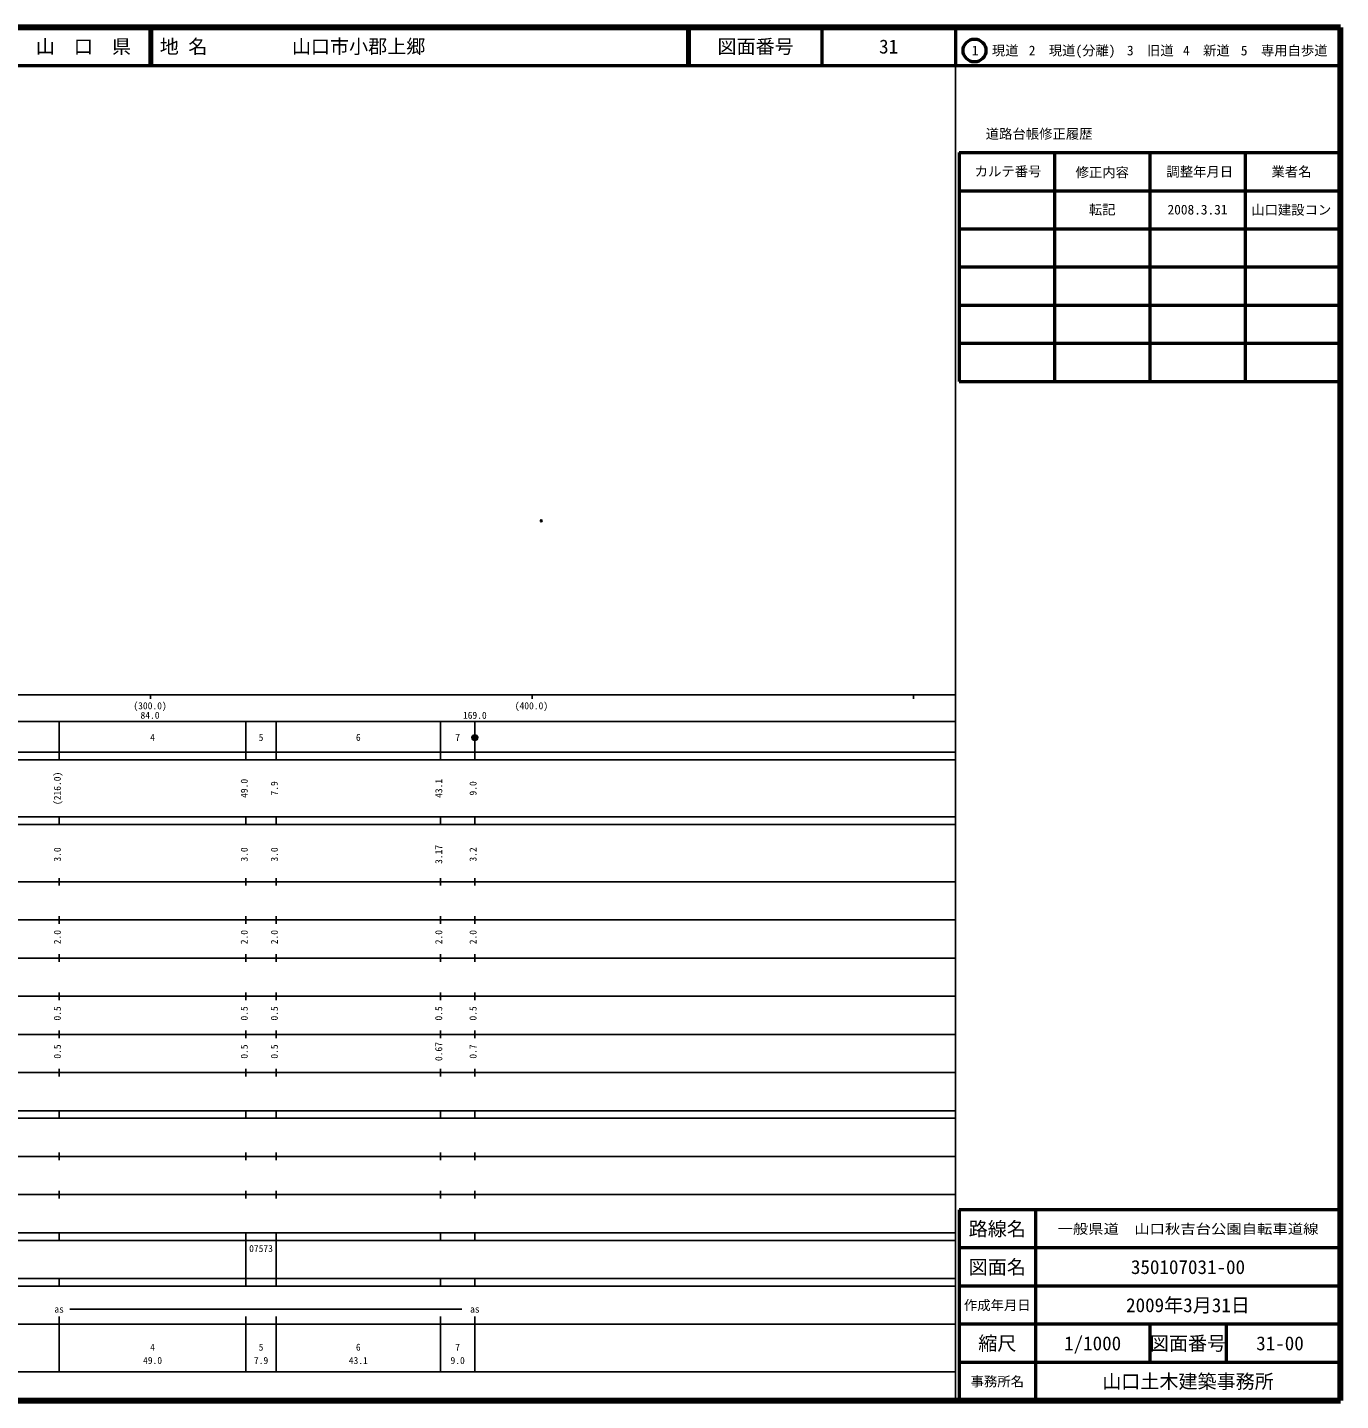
# Model space of a CAD drawing. Units: millimetres on the paper. Extents: x 40 to 680, y 20 to 380.
# Drawn here: x 335.7 to 680, y 20 to 380 of the extents above; entities that cross this region are included whole.
import ezdxf
from ezdxf.enums import TextEntityAlignment as Align

# ---------------------------------------------------------------- set-up
doc = ezdxf.new("R2010")
doc.units = ezdxf.units.MM
doc.header["$PDMODE"] = 32
doc.header["$PDSIZE"] = 0.5
doc.layers.add('M-OTRS', color=6, linetype='Continuous')
doc.layers.add('M-TTL-TXT', color=7, linetype='Continuous')
for name, color, linetype, lineweight in [('M-TTL', 2, 'Continuous', 140), ('M-TTL-BAND', 7, 'Continuous', 25), ('M-TTL-FRAM', 2, 'Continuous', 50), ('M-TTL-LINE', 7, 'Continuous', 50)]:
    doc.layers.add(name, color=color, linetype=linetype, lineweight=lineweight)
doc.styles.add('ＭＳ ゴシック', font='')
doc.styles.get('ＭＳ ゴシック').set_extended_font_data('MS Gothic')

msp = doc.modelspace()

# ---------------------------------------------------------------- linework, layer by layer
at = {"layer": 'M-OTRS'}
msp.add_point((470.435, 250.674), dxfattribs=at)
at = {"layer": 'M-TTL'}
for p, q in [((680, 380), (40, 380)), ((680, 20), (680, 380)), ((40, 20), (680, 20))]:
    msp.add_line(p, q, dxfattribs=at)
at = {"layer": 'M-TTL-BAND'}
for p, q in [((579, 20), (579, 370)), ((40, 205), (579, 205)), ((368, 205), (368, 204)), ((468, 205), (468, 204)), ((568, 205), (568, 204)), ((68, 198), (579, 198)), ((344, 188), (344, 198)), ((393, 188), (393, 198)), ((400.9, 188), (400.9, 198)), ((444, 188), (444, 198)), ((453, 188), (453, 198)), ((40, 190), (579, 190)), ((40, 188), (579, 188)), ((40, 173), (579, 173)), ((344, 171), (344, 173)), ((393, 171), (393, 173)), ((400.9, 171), (400.9, 173)), ((444, 171), (444, 173)), ((453, 171), (453, 173)), ((40, 171), (579, 171)), ((40, 156), (579, 156)), ((344, 155), (344, 157)), ((393, 155), (393, 157)), ((400.9, 155), (400.9, 157)), ((444, 155), (444, 157)), ((453, 155), (453, 157)), ((46, 146), (579, 146)), ((344, 145), (344, 147)), ((393, 145), (393, 147)), ((400.9, 145), (400.9, 147)), ((444, 145), (444, 147)), ((453, 145), (453, 147)), ((344, 135), (344, 137)), ((393, 135), (393, 137)), ((400.9, 135), (400.9, 137)), ((444, 135), (444, 137)), ((453, 135), (453, 137)), ((52, 136), (579, 136)), ((46, 126), (579, 126)), ((344, 125), (344, 127)), ((393, 125), (393, 127)), ((400.9, 125), (400.9, 127)), ((444, 125), (444, 127)), ((453, 125), (453, 127)), ((52, 116), (579, 116)), ((344, 115), (344, 117)), ((393, 115), (393, 117)), ((400.9, 115), (400.9, 117)), ((444, 115), (444, 117)), ((453, 115), (453, 117)), ((46, 106), (579, 106)), ((344, 105), (344, 107)), ((393, 105), (393, 107)), ((400.9, 105), (400.9, 107)), ((444, 105), (444, 107)), ((453, 105), (453, 107)), ((40, 96), (579, 96)), ((40, 94), (579, 94)), ((344, 94), (344, 96)), ((393, 94), (393, 96)), ((400.9, 94), (400.9, 96)), ((444, 94), (444, 96)), ((453, 94), (453, 96)), ((49, 84), (579, 84)), ((344, 83), (344, 85)), ((393, 83), (393, 85)), ((400.9, 83), (400.9, 85)), ((444, 83), (444, 85)), ((453, 83), (453, 85)), ((40, 74), (579, 74)), ((344, 73), (344, 75)), ((393, 73), (393, 75)), ((400.9, 73), (400.9, 75)), ((444, 73), (444, 75)), ((453, 73), (453, 75)), ((40, 64), (579, 64)), ((40, 62), (579, 62)), ((344, 62), (344, 64)), ((393, 62), (393, 64)), ((393, 52), (393, 62)), ((400.9, 62), (400.9, 64)), ((400.9, 52), (400.9, 62)), ((444, 62), (444, 64)), ((453, 62), (453, 64)), ((40, 52), (579, 52)), ((344, 50), (344, 52)), ((393, 50), (393, 52)), ((400.9, 50), (400.9, 52)), ((444, 50), (444, 52)), ((453, 50), (453, 52)), ((40, 50), (579, 50)), ((346.773, 44), (449.633, 44)), ((40, 40), (579, 40)), ((344, 27.5), (344, 42)), ((393, 27.5), (393, 42)), ((400.9, 27.5), (400.9, 42)), ((444, 27.5), (444, 42)), ((453, 27.5), (453, 42)), ((68, 27.5), (579, 27.5))]:
    msp.add_line(p, q, dxfattribs=at)
for radius in [0.75, 0.6, 0.45, 0.3, 0.15, 0.02]:
    msp.add_circle((453, 193.798), radius, dxfattribs=at)
msp.add_point((453, 193.798), dxfattribs=at)
at = {"layer": 'M-TTL-FRAM'}
for p, q in [((580, 347.197), (580, 287.197)), ((580, 347.197), (680, 347.197)), ((580, 287.197), (680, 287.197)), ((680, 70), (580, 70)), ((580, 70), (580, 20))]:
    msp.add_line(p, q, dxfattribs=at)
at = {"layer": 'M-TTL-LINE'}
for p, q in [((367.75, 380), (367.75, 370)), ((368.25, 380), (368.25, 370)), ((508.747, 380), (508.747, 370)), ((509.247, 380), (509.247, 370)), ((543.997, 380), (543.997, 370)), ((579, 380), (579, 370)), ((40, 370), (680, 370)), ((605, 347.197), (605, 287.197)), ((630, 347.197), (630, 287.197)), ((655, 347.197), (655, 287.197)), ((580, 337.197), (680, 337.197)), ((580, 327.197), (680, 327.197)), ((580, 317.197), (680, 317.197)), ((580, 307.197), (680, 307.197)), ((580, 297.197), (680, 297.197)), ((600, 70), (600, 20)), ((680, 60), (580, 60)), ((680, 50), (580, 50)), ((680, 40), (580, 40)), ((630, 40), (630, 30)), ((650, 40), (650, 30)), ((680, 30), (580, 30))]:
    msp.add_line(p, q, dxfattribs=at)
msp.add_circle((584.031, 373.958), 3, dxfattribs=at)

# ---------------------------------------------------------------- texts
at = {"layer": 'M-TTL-BAND', "style": 'ＭＳ ゴシック'}
for s, p in [('(300.0)', (367.844, 200.695)), ('(400.0)', (467.844, 200.695)), ('84.0', (367.844, 198.195)), ('169.0', (453, 198.195)), ('4', (368.5, 192.405)), ('5', (396.95, 192.405)), ('6', (422.45, 192.405)), ('7', (448.5, 192.405)), ('as', (344, 42.5)), ('as', (453, 42.5)), ('4', (368.5, 32.523)), ('5', (396.95, 32.523)), ('6', (422.45, 32.523)), ('7', (448.5, 32.523)), ('49.0', (368.5, 29.033)), ('7.9', (396.95, 29.033)), ('43.1', (422.45, 29.033)), ('9.0', (448.5, 29.033))]:
    msp.add_text(s, height=1.833, dxfattribs=at).set_placement(p, align=Align.BOTTOM_CENTER)
for s, p in [('(216.0)', (345, 180.5)), ('49.0', (394, 180.5)), ('7.9', (401.9, 180.5)), ('43.1', (445, 180.5)), ('9.0', (454, 180.5)), ('3.0', (345, 163.174)), ('3.0', (394, 163.174)), ('3.0', (401.9, 163.174)), ('3.17', (445, 163.174)), ('3.2', (454, 163.174)), ('2.0', (345, 141.5)), ('2.0', (394, 141.5)), ('2.0', (401.9, 141.5)), ('2.0', (445, 141.5)), ('2.0', (454, 141.5)), ('0.5', (345, 121.5)), ('0.5', (394, 121.5)), ('0.5', (401.9, 121.5)), ('0.5', (445, 121.5)), ('0.5', (454, 121.5)), ('0.5', (345, 111.5)), ('0.5', (394, 111.5)), ('0.5', (401.9, 111.5)), ('0.67', (445, 111.5)), ('0.7', (454, 111.5))]:
    msp.add_text(s, height=1.833, rotation=90, dxfattribs=at).set_placement(p, align=Align.BOTTOM_CENTER)
msp.add_text('07573', height=1.833, dxfattribs=at).set_placement((393.825, 58.405), align=Align.BOTTOM_LEFT)
at = {"layer": 'M-TTL-TXT', "style": 'ＭＳ ゴシック'}
for s, height, p in [('山\u3000口\u3000県', 3.666, (350.375, 375)), ('図面番号', 3.666, (526.622, 375)), ('31', 3.666, (561.497, 375)), ('1\u3000現道', 2.566, (589.448, 373.958)), ('2\u3000現道(分離)', 2.566, (609.619, 373.958)), ('3\u3000旧道', 2.566, (630.121, 373.958)), ('4\u3000新道', 2.566, (644.824, 373.958)), ('5\u3000専用自歩道', 2.566, (665.228, 373.958)), ('道路台帳修正履歴', 2.566, (600.968, 352.113)), ('カルテ番号', 2.566, (592.839, 342.277)), ('修正内容', 2.566, (617.509, 342.023)), ('調整年月日', 2.566, (643.089, 342.197)), ('業者名', 2.566, (667.134, 342.197)), ('転記', 2.566, (617.5, 332.245)), ('2008.3.31', 2.566, (642.5, 332.245)), ('山口建設コン', 2.566, (667.077, 332.189)), ('路線名', 3.666, (590, 65)), ('路線名', 3.666, (590, 65)), ('図面名', 3.666, (590, 55)), ('図面名', 3.666, (590, 55)), ('350107031-00', 3.666, (640, 55)), ('2009年3月31日', 3.666, (640, 45)), ('作成年月日', 2.566, (590, 45)), ('作成年月日', 2.566, (590, 45)), ('縮尺', 3.666, (590, 35)), ('縮尺', 3.666, (590, 35)), ('1/1000', 3.666, (615, 35)), ('図面番号', 3.666, (640, 35)), ('図面番号', 3.666, (640, 35)), ('31-00', 3.666, (664.125, 35)), ('事務所名', 2.566, (590, 25)), ('事務所名', 2.566, (590, 25)), ('山口土木建築事務所', 3.666, (640, 25))]:
    msp.add_text(s, height=height, dxfattribs=at).set_placement(p, align=Align.MIDDLE_CENTER)
for s, p in [('地 名', (370.38, 375)), ('山口市小郡上郷', (405.024, 375))]:
    msp.add_text(s, height=3.666, dxfattribs=at).set_placement(p, align=Align.MIDDLE_LEFT)
at = {"layer": 'M-TTL-TXT', "style": 'ＭＳ ゴシック', "width": 1.15}
msp.add_text('一般県道\u3000山口秋吉台公園自転車道線', height=2.566, dxfattribs=at).set_placement((640, 65), align=Align.MIDDLE_CENTER)

doc.saveas('drawing.dxf')
